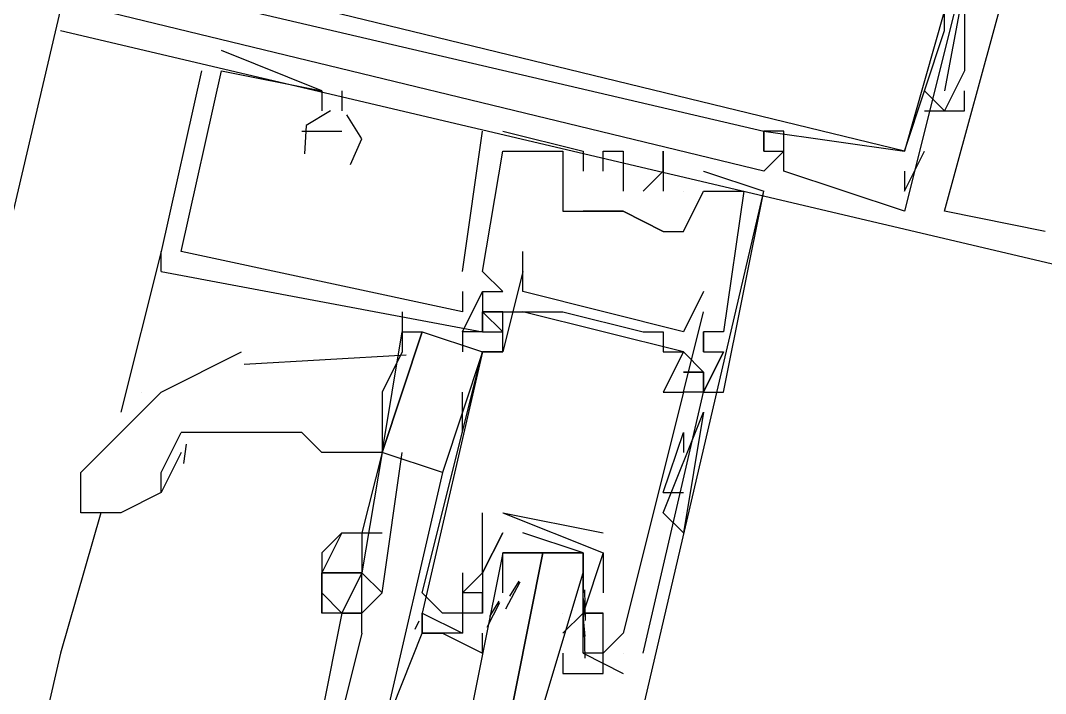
# Model space of a CAD drawing. Header units: feet. Extents: x -84 to 198, y -22 to 181.
# Drawn here: x 121.787 to 122.467, y 82.591 to 83.038 of the extents above; entities that cross this region are included whole.
import ezdxf

# ---------------------------------------------------------------- set-up
doc = ezdxf.new("R2010")
doc.units = ezdxf.units.FT
doc.layers.add('A-LINEA', color=7, linetype='CONTINUOUS')

msp = doc.modelspace()

# ---------------------------------------------------------------- linework, layer by layer
at = {"layer": 'A-LINEA'}
for p, q in [((120.16, 76.0178), (121.8133, 83.0444)), ((121.8133, 83.0311), (121.8133, 83.0311)), ((121.8133, 83.0311), (121.8133, 83.0311)), ((121.8133, 83.0311), (121.8133, 83.0311)), ((122.4, 83.0311), (122.4, 83.0311)), ((122.4, 83.0311), (122.4, 83.0311)), ((122.4, 83.0311), (122.4, 83.0311)), ((121.9867, 82.9911), (121.92, 83.0178)), ((121.92, 83.0178), (121.92, 83.0178)), ((121.9867, 82.9911), (121.92, 83.0178)), ((121.92, 83.0178), (121.92, 83.0178)), ((121.9867, 82.9911), (121.92, 83.0178)), ((121.92, 83.0178), (121.92, 83.0178)), ((122.4133, 83.0178), (122.4133, 83.0178)), ((122.4133, 83.0178), (122.4133, 83.0178)), ((122.4133, 83.0178), (122.4133, 83.0178)), ((121.9067, 83.0044), (121.88, 82.8844)), ((121.9067, 83.0044), (121.88, 82.8844)), ((121.9067, 83.0044), (121.88, 82.8844)), ((121.9067, 83.0044), (121.9067, 83.0044)), ((121.9067, 83.0044), (121.9067, 83.0044)), ((121.9067, 83.0044), (121.9067, 83.0044)), ((121.92, 83.0044), (121.92, 83.0044)), ((121.92, 83.0044), (121.92, 83.0044)), ((121.92, 83.0044), (121.92, 83.0044)), ((121.92, 83.0044), (121.92, 83.0044)), ((121.92, 83.0044), (121.92, 83.0044)), ((121.92, 83.0044), (121.92, 83.0044)), ((122.4133, 83.0044), (122.4133, 83.0044)), ((122.4133, 83.0044), (122.4133, 83.0044)), ((122.4133, 83.0044), (122.4133, 83.0044)), ((121.9867, 82.9911), (121.9867, 82.9911)), ((121.9867, 82.9911), (121.9867, 82.9911)), ((121.9867, 82.9911), (121.9867, 82.9911)), ((121.9867, 82.9911), (121.9867, 82.9911)), ((121.9867, 82.9911), (121.9867, 82.9911)), ((121.9867, 82.9911), (121.9867, 82.9911)), ((122, 82.9911), (122, 82.9778)), ((122, 82.9911), (122, 82.9911)), ((122, 82.9911), (122, 82.9778)), ((122, 82.9911), (122, 82.9911)), ((122, 82.9911), (122, 82.9778)), ((122, 82.9911), (122, 82.9911)), ((122.3867, 82.9911), (122.3867, 82.9911)), ((122.3867, 82.9911), (122.3867, 82.9911)), ((122.3867, 82.9911), (122.3867, 82.9911)), ((122.4, 82.9911), (122.4, 82.9911)), ((122.4, 82.9911), (122.4, 82.9911)), ((122.4, 82.9911), (122.4, 82.9911)), ((122.4133, 82.9911), (122.4133, 82.9911)), ((122.4133, 82.9911), (122.4133, 82.9911)), ((122.4133, 82.9911), (122.4133, 82.9911)), ((121.9867, 82.9778), (121.9867, 82.9778)), ((121.9867, 82.9778), (121.9867, 82.9778)), ((121.9867, 82.9778), (121.9867, 82.9778)), ((122, 82.9778), (122, 82.9778)), ((122, 82.9778), (122, 82.9778)), ((122, 82.9778), (122, 82.9778)), ((122.3867, 82.9778), (122.3867, 82.9778)), ((122.3867, 82.9778), (122.3867, 82.9778)), ((122.3867, 82.9778), (122.3867, 82.9778)), ((122.4, 82.9778), (122.4, 82.9778)), ((122.4, 82.9778), (122.4, 82.9778)), ((122.4, 82.9778), (122.4, 82.9778)), ((122.4, 82.9778), (122.4, 82.9778)), ((122.4, 82.9778), (122.4, 82.9778)), ((122.4, 82.9778), (122.4, 82.9778)), ((122.4, 82.9778), (122.4, 82.9778)), ((122.4, 82.9778), (122.4, 82.9778)), ((122.4, 82.9778), (122.4, 82.9778)), ((122.4133, 82.9778), (122.4133, 82.9778)), ((122.4133, 82.9778), (122.4133, 82.9778)), ((122.4133, 82.9778), (122.4133, 82.9778)), ((122.4133, 82.9778), (122.4133, 82.9778)), ((122.4133, 82.9778), (122.4133, 82.9778)), ((122.4133, 82.9778), (122.4133, 82.9778)), ((121.9733, 82.9644), (121.9733, 82.9644)), ((121.9733, 82.9644), (121.9733, 82.9644)), ((121.9733, 82.9644), (121.9733, 82.9644)), ((121.9867, 82.9644), (121.9867, 82.9644)), ((121.9867, 82.9644), (121.9867, 82.9644)), ((121.9867, 82.9644), (121.9867, 82.9644)), ((122, 82.9644), (122, 82.9644)), ((122, 82.9644), (122, 82.9644)), ((122, 82.9644), (122, 82.9644)), ((122.08, 82.8711), (122.0933, 82.9644)), ((122.08, 82.8711), (122.0933, 82.9644)), ((122.08, 82.8711), (122.0933, 82.9644)), ((122.0933, 82.9644), (122.0933, 82.9644)), ((122.0933, 82.9644), (122.0933, 82.9644)), ((122.0933, 82.9644), (122.0933, 82.9644)), ((122.1067, 82.9644), (122.16, 82.9511)), ((122.1067, 82.9644), (122.1067, 82.9644)), ((122.1067, 82.9644), (122.16, 82.9511)), ((122.1067, 82.9644), (122.1067, 82.9644)), ((122.1067, 82.9644), (122.16, 82.9511)), ((122.1067, 82.9644), (122.1067, 82.9644)), ((122.28, 82.9644), (122.28, 82.9644)), ((122.28, 82.9644), (122.28, 82.9644)), ((122.28, 82.9644), (122.28, 82.9644)), ((122.28, 82.9644), (122.28, 82.9644)), ((122.28, 82.9644), (122.28, 82.9644)), ((122.28, 82.9644), (122.28, 82.9644)), ((122.28, 82.9644), (122.28, 82.9644)), ((122.28, 82.9644), (122.28, 82.9644)), ((122.28, 82.9644), (122.28, 82.9644)), ((122.2933, 82.9644), (122.2933, 82.9644)), ((122.2933, 82.9644), (122.2933, 82.9644)), ((122.2933, 82.9644), (122.2933, 82.9644)), ((122.1067, 82.9511), (122.1067, 82.9511)), ((122.1067, 82.9511), (122.1067, 82.9511)), ((122.1067, 82.9511), (122.1067, 82.9511)), ((122.1067, 82.9511), (122.1067, 82.9511)), ((122.1067, 82.9511), (122.1067, 82.9511)), ((122.1067, 82.9511), (122.1067, 82.9511)), ((122.1467, 82.9511), (122.1467, 82.9511)), ((122.1467, 82.9511), (122.1467, 82.9511)), ((122.1467, 82.9511), (122.1467, 82.9511)), ((122.1467, 82.9511), (122.1467, 82.9511)), ((122.1467, 82.9511), (122.1467, 82.9511)), ((122.1467, 82.9511), (122.1467, 82.9511)), ((122.16, 82.9511), (122.16, 82.9511)), ((122.16, 82.9511), (122.16, 82.9511)), ((122.16, 82.9511), (122.16, 82.9511)), ((122.1733, 82.9511), (122.1733, 82.9511)), ((122.1733, 82.9511), (122.1733, 82.9511)), ((122.1733, 82.9511), (122.1733, 82.9511)), ((122.1867, 82.9511), (122.1867, 82.9511)), ((122.1867, 82.9511), (122.1867, 82.9511)), ((122.1867, 82.9511), (122.1867, 82.9511)), ((122.2133, 82.9511), (122.2133, 82.9511)), ((122.2133, 82.9511), (122.2133, 82.9511)), ((122.2133, 82.9511), (122.2133, 82.9511)), ((122.28, 82.9511), (122.28, 82.9511)), ((122.28, 82.9511), (122.28, 82.9511)), ((122.28, 82.9511), (122.28, 82.9511)), ((122.28, 82.9511), (122.28, 82.9511)), ((122.28, 82.9511), (122.28, 82.9511)), ((122.28, 82.9511), (122.28, 82.9511)), ((122.28, 82.9511), (122.28, 82.9511)), ((122.28, 82.9511), (122.28, 82.9511)), ((122.28, 82.9511), (122.28, 82.9511)), ((122.2933, 82.9511), (122.2933, 82.9511)), ((122.2933, 82.9511), (122.2933, 82.9511)), ((122.2933, 82.9511), (122.2933, 82.9511)), ((122.2933, 82.9511), (122.2933, 82.9511)), ((122.2933, 82.9511), (122.2933, 82.9511)), ((122.2933, 82.9511), (122.2933, 82.9511)), ((122.2933, 82.9511), (122.2933, 82.9511)), ((122.2933, 82.9511), (122.2933, 82.9511)), ((122.2933, 82.9511), (122.2933, 82.9511)), ((122.3733, 82.9511), (122.3733, 82.9511)), ((122.3733, 82.9511), (122.3733, 82.9511)), ((122.3733, 82.9511), (122.3733, 82.9511)), ((122.3733, 82.9511), (122.3733, 82.9511)), ((122.3733, 82.9511), (122.3733, 82.9511)), ((122.3733, 82.9511), (122.3733, 82.9511)), ((122.3733, 82.9511), (122.3733, 82.9511)), ((122.3733, 82.9511), (122.3733, 82.9511)), ((122.3733, 82.9511), (122.3733, 82.9511)), ((122.3867, 82.9511), (122.3867, 82.9511)), ((122.3867, 82.9511), (122.3867, 82.9511)), ((122.3867, 82.9511), (122.3867, 82.9511)), ((122.16, 82.9378), (122.16, 82.9378)), ((122.16, 82.9378), (122.16, 82.9378)), ((122.16, 82.9378), (122.16, 82.9378)), ((122.1733, 82.9378), (122.1733, 82.9378)), ((122.1733, 82.9378), (122.1733, 82.9378)), ((122.1733, 82.9378), (122.1733, 82.9378)), ((122.2133, 82.9378), (122.2133, 82.9378)), ((122.2133, 82.9378), (122.2133, 82.9378)), ((122.2133, 82.9378), (122.2133, 82.9378)), ((122.2133, 82.9378), (122.2133, 82.9378)), ((122.2133, 82.9378), (122.2133, 82.9378)), ((122.2133, 82.9378), (122.2133, 82.9378)), ((122.24, 82.9378), (122.28, 82.9244)), ((122.24, 82.9378), (122.24, 82.9378)), ((122.24, 82.9378), (122.28, 82.9244)), ((122.24, 82.9378), (122.24, 82.9378)), ((122.24, 82.9378), (122.28, 82.9244)), ((122.24, 82.9378), (122.24, 82.9378)), ((122.28, 82.9378), (122.28, 82.9378)), ((122.28, 82.9378), (122.28, 82.9378)), ((122.28, 82.9378), (122.28, 82.9378)), ((122.2933, 82.9378), (122.2933, 82.9378)), ((122.2933, 82.9378), (122.2933, 82.9378)), ((122.2933, 82.9378), (122.2933, 82.9378)), ((122.3733, 82.9378), (122.3733, 82.9378)), ((122.3733, 82.9378), (122.3733, 82.9378)), ((122.3733, 82.9378), (122.3733, 82.9378)), ((122.1867, 82.9244), (122.1867, 82.9244)), ((122.1867, 82.9244), (122.1867, 82.9244)), ((122.1867, 82.9244), (122.1867, 82.9244)), ((122.1867, 82.5244), (122.28, 82.9244)), ((122.2, 82.9244), (122.2, 82.9244)), ((122.2, 82.9244), (122.2, 82.9244)), ((122.2, 82.9244), (122.2, 82.9244)), ((122.2133, 82.9244), (122.2133, 82.9244)), ((122.2133, 82.9244), (122.2133, 82.9244)), ((122.2133, 82.9244), (122.2133, 82.9244)), ((122.2267, 82.9244), (122.2267, 82.9244)), ((122.2267, 82.9244), (122.2267, 82.9244)), ((122.2267, 82.9244), (122.2267, 82.9244)), ((122.2267, 82.9244), (122.2267, 82.9244)), ((122.2267, 82.9244), (122.2267, 82.9244)), ((122.2267, 82.9244), (122.2267, 82.9244)), ((122.24, 82.9244), (122.24, 82.9244)), ((122.24, 82.9244), (122.24, 82.9244)), ((122.24, 82.9244), (122.24, 82.9244)), ((122.24, 82.9244), (122.24, 82.9244)), ((122.24, 82.9244), (122.24, 82.9244)), ((122.24, 82.9244), (122.24, 82.9244)), ((122.2667, 82.9244), (122.2667, 82.9244)), ((122.2667, 82.9244), (122.2667, 82.9244)), ((122.2667, 82.9244), (122.2667, 82.9244)), ((122.2667, 82.9244), (122.2667, 82.9244)), ((122.2667, 82.9244), (122.2667, 82.9244)), ((122.2667, 82.9244), (122.2667, 82.9244)), ((122.28, 82.9244), (122.28, 82.9244)), ((122.28, 82.9244), (122.28, 82.9244)), ((122.28, 82.9244), (122.28, 82.9244)), ((122.3733, 82.9244), (122.3733, 82.9244)), ((122.3733, 82.9244), (122.3733, 82.9244)), ((122.3733, 82.9244), (122.3733, 82.9244)), ((122.1467, 82.9111), (122.1467, 82.9111)), ((122.1467, 82.9111), (122.1467, 82.9111)), ((122.1467, 82.9111), (122.1467, 82.9111)), ((122.16, 82.9111), (122.16, 82.9111)), ((122.16, 82.9111), (122.16, 82.9111)), ((122.16, 82.9111), (122.16, 82.9111)), ((122.16, 82.9111), (122.16, 82.9111)), ((122.1867, 82.9111), (122.1867, 82.9111)), ((122.1867, 82.9111), (122.1867, 82.9111)), ((122.1867, 82.9111), (122.1867, 82.9111)), ((122.1867, 82.9111), (122.1867, 82.9111)), ((122.1867, 82.9111), (122.1867, 82.9111)), ((122.3733, 82.9111), (122.3733, 82.9111)), ((122.3733, 82.9111), (122.3733, 82.9111)), ((122.3733, 82.9111), (122.3733, 82.9111)), ((122.4, 82.9111), (122.4, 82.9111)), ((122.4, 82.9111), (122.4, 82.9111)), ((122.4, 82.9111), (122.4, 82.9111)), ((122.2133, 82.8978), (122.2133, 82.8978)), ((122.2133, 82.8978), (122.2133, 82.8978)), ((122.2133, 82.8978), (122.2133, 82.8978)), ((122.2267, 82.8978), (122.2267, 82.8978)), ((122.2267, 82.8978), (122.2267, 82.8978)), ((122.2267, 82.8978), (122.2267, 82.8978)), ((122.4667, 82.8978), (122.4667, 82.8978)), ((122.4667, 82.8978), (122.4667, 82.8978)), ((122.4667, 82.8978), (122.4667, 82.8978)), ((121.88, 82.8844), (121.8533, 82.7778)), ((121.88, 82.8711), (121.88, 82.8844)), ((121.88, 82.8844), (121.88, 82.8844)), ((121.88, 82.8711), (121.88, 82.8844)), ((121.88, 82.8844), (121.88, 82.8844)), ((121.88, 82.8711), (121.88, 82.8844)), ((121.88, 82.8844), (121.88, 82.8844)), ((121.8933, 82.8844), (121.8933, 82.8844)), ((121.8933, 82.8844), (121.8933, 82.8844)), ((121.8933, 82.8844), (121.8933, 82.8844)), ((122.12, 82.8844), (122.12, 82.8844)), ((121.88, 82.8711), (121.88, 82.8711)), ((121.88, 82.8711), (121.88, 82.8711)), ((121.88, 82.8711), (121.88, 82.8711)), ((122.08, 82.8711), (122.08, 82.8711)), ((122.08, 82.8711), (122.08, 82.8711)), ((122.08, 82.8711), (122.08, 82.8711)), ((122.0933, 82.8711), (122.0933, 82.8711)), ((122.0933, 82.8711), (122.0933, 82.8711)), ((122.0933, 82.8711), (122.0933, 82.8711)), ((122.0933, 82.8711), (122.0933, 82.8711)), ((122.0933, 82.8711), (122.0933, 82.8711)), ((122.0933, 82.8711), (122.0933, 82.8711)), ((122.12, 82.8711), (122.12, 82.8711)), ((122.08, 82.8578), (122.08, 82.8578)), ((122.08, 82.8578), (122.08, 82.8578)), ((122.08, 82.8578), (122.08, 82.8578)), ((122.0933, 82.8578), (122.1067, 82.8578)), ((122.0933, 82.8578), (122.1067, 82.8578)), ((122.0933, 82.8578), (122.0933, 82.8578)), ((122.0933, 82.8578), (122.0933, 82.8578)), ((122.0933, 82.8578), (122.1067, 82.8578)), ((122.0933, 82.8578), (122.1067, 82.8578)), ((122.0933, 82.8578), (122.0933, 82.8578)), ((122.0933, 82.8578), (122.0933, 82.8578)), ((122.0933, 82.8578), (122.1067, 82.8578)), ((122.0933, 82.8578), (122.1067, 82.8578)), ((122.0933, 82.8578), (122.0933, 82.8578)), ((122.0933, 82.8578), (122.0933, 82.8578)), ((122.1067, 82.8578), (122.1067, 82.8578)), ((122.1067, 82.8578), (122.1067, 82.8578)), ((122.1067, 82.8578), (122.1067, 82.8578)), ((122.12, 82.8578), (122.12, 82.8578)), ((122.24, 82.8578), (122.24, 82.8578)), ((122.04, 82.8444), (122.04, 82.8311)), ((122.08, 82.8444), (122.08, 82.8444)), ((122.08, 82.8444), (122.08, 82.8444)), ((122.08, 82.8444), (122.08, 82.8444)), ((122.0933, 82.8444), (122.0933, 82.8444)), ((122.0933, 82.8444), (122.0933, 82.8444)), ((122.0933, 82.8444), (122.0933, 82.8444)), ((122.1067, 82.8444), (122.1067, 82.8444)), ((122.12, 82.8444), (122.12, 82.8444)), ((122.2267, 82.8178), (122.12, 82.8444)), ((122.2267, 82.8178), (122.12, 82.8444)), ((122.2267, 82.8178), (122.12, 82.8444)), ((122.1467, 82.8444), (122.1467, 82.8444)), ((122.24, 82.8444), (122.24, 82.8444)), ((122.08, 82.8311), (122.08, 82.8178)), ((122.08, 82.8311), (122.08, 82.8311)), ((122.08, 82.8311), (122.08, 82.8311)), ((122.08, 82.8311), (122.08, 82.8311)), ((122.0933, 82.8311), (122.1067, 82.8311)), ((122.0933, 82.8311), (122.0933, 82.8311)), ((122.0933, 82.8311), (122.0933, 82.8311)), ((122.0933, 82.8311), (122.1067, 82.8311)), ((122.0933, 82.8311), (122.0933, 82.8311)), ((122.0933, 82.8311), (122.0933, 82.8311)), ((122.0933, 82.8311), (122.1067, 82.8311)), ((122.0933, 82.8311), (122.0933, 82.8311)), ((122.0933, 82.8311), (122.0933, 82.8311)), ((122.2, 82.8311), (122.2, 82.8311)), ((122.2133, 82.8311), (122.2133, 82.8311)), ((122.2267, 82.8311), (122.2267, 82.8311)), ((122.24, 82.8311), (122.24, 82.8311)), ((122.24, 82.8311), (122.24, 82.8311)), ((122.24, 82.8311), (122.24, 82.8311)), ((122.24, 82.8178), (122.24, 82.8311)), ((122.2533, 82.8311), (122.2533, 82.8311)), ((122.2533, 82.8311), (122.2533, 82.8311)), ((122.2533, 82.8311), (122.2533, 82.8311)), ((122.0427, 82.8157), (121.935, 82.8095)), ((122.0933, 82.8178), (122.0667, 82.7378)), ((122.0933, 82.8178), (122.0933, 82.8178)), ((122.0933, 82.8178), (122.0933, 82.8178)), ((122.1067, 82.8178), (122.1067, 82.8178)), ((122.1067, 82.8178), (122.1067, 82.8178)), ((122.2133, 82.8178), (122.2133, 82.8178)), ((122.2267, 82.8178), (122.2267, 82.8178)), ((122.24, 82.8178), (122.24, 82.8178)), ((122.24, 82.8178), (122.24, 82.8178)), ((122.24, 82.8178), (122.24, 82.8178)), ((122.24, 82.8178), (122.24, 82.8178)), ((122.24, 82.8178), (122.24, 82.8178)), ((122.2533, 82.8178), (122.2533, 82.8178)), ((122.2533, 82.8178), (122.2533, 82.8178)), ((122.2533, 82.8178), (122.2533, 82.8178)), ((122.24, 82.8044), (122.2267, 82.8044)), ((122.24, 82.8044), (122.24, 82.8044)), ((122.24, 82.8044), (122.24, 82.8044)), ((122.24, 82.8044), (122.24, 82.8044)), ((122.24, 82.8044), (122.24, 82.8044)), ((121.8667, 82.7911), (121.8667, 82.7911)), ((122.08, 82.7644), (122.08, 82.7911)), ((122.2133, 82.7911), (122.2133, 82.7911)), ((122.2267, 82.7911), (122.2267, 82.7911)), ((122.2267, 82.7911), (122.2267, 82.7911)), ((122.24, 82.7911), (122.24, 82.7911)), ((122.24, 82.7911), (122.24, 82.7911)), ((122.24, 82.7911), (122.24, 82.7911)), ((122.24, 82.7911), (122.24, 82.7911)), ((122.24, 82.7911), (122.24, 82.7911)), ((122.24, 82.7911), (122.24, 82.7911)), ((122.24, 82.7911), (122.24, 82.7911)), ((122.2533, 82.7911), (122.2533, 82.7911)), ((122.2533, 82.7911), (122.2533, 82.7911)), ((122.2533, 82.7911), (122.2533, 82.7911)), ((122.2133, 82.7111), (122.24, 82.7778)), ((122.2133, 82.7111), (122.24, 82.7778)), ((122.24, 82.7778), (122.24, 82.7778)), ((122.2133, 82.7244), (122.2267, 82.7644)), ((122.2267, 82.7644), (122.2267, 82.7511)), ((121.8966, 82.7566), (121.8948, 82.7437)), ((121.8933, 82.7511), (121.88, 82.7244)), ((122.0267, 82.7511), (122.0133, 82.6978)), ((122.0267, 82.7511), (122.0267, 82.7511)), ((122.0267, 82.7511), (122.0267, 82.7511)), ((122.0267, 82.7511), (122.0267, 82.7511)), ((122.2133, 82.7244), (122.2267, 82.7244)), ((121.84, 82.7111), (121.8133, 82.6178)), ((122.0933, 82.7111), (122.0933, 82.7111)), ((122.1067, 82.7111), (122.1733, 82.6978)), ((122.1067, 82.7111), (122.1067, 82.7111)), ((122.1067, 82.7111), (122.1067, 82.7111)), ((122.2267, 82.7111), (122.2267, 82.7111)), ((122.1067, 82.6978), (122.1067, 82.6978)), ((122.1067, 82.6978), (122.1067, 82.6978)), ((122.1733, 82.6978), (122.1733, 82.6978)), ((122.1067, 82.6844), (122.1067, 82.6844)), ((122.1333, 82.6844), (122.1467, 82.6844)), ((122.1733, 82.6844), (122.1733, 82.6844)), ((122.1733, 82.6844), (122.1733, 82.6844)), ((122.08, 82.6711), (122.08, 82.6711)), ((122.0933, 82.6711), (122.0933, 82.6711)), ((122.0933, 82.6711), (122.0933, 82.6711)), ((122.1067, 82.6711), (122.1067, 82.6711)), ((122.1087, 82.6473), (122.1183, 82.6652)), ((122.1115, 82.6556), (122.1177, 82.6657)), ((122.0533, 82.6578), (122.0533, 82.6578)), ((122.08, 82.6578), (122.08, 82.6578)), ((122.0933, 82.6578), (122.0933, 82.6578)), ((122.0933, 82.6444), (122.0933, 82.6578)), ((122.1067, 82.6578), (122.1067, 82.6578)), ((122.16, 82.6578), (122.16, 82.6578)), ((122.1609, 82.66), (122.1614, 82.6396)), ((122.1733, 82.6578), (122.1733, 82.6578)), ((122.0964, 82.6352), (122.1048, 82.6515)), ((122.0982, 82.6422), (122.1044, 82.6524)), ((122.1601, 82.6542), (122.1612, 82.6423)), ((122, 82.6444), (121.9867, 82.5778)), ((122, 82.6444), (122, 82.6444)), ((122.0533, 82.6444), (122.0533, 82.6444)), ((122.0667, 82.6444), (122.0667, 82.6444)), ((122.08, 82.6444), (122.08, 82.6444)), ((122.0933, 82.6444), (122.0933, 82.6444)), ((122.16, 82.6444), (122.1467, 82.6311)), ((122.1467, 82.6444), (122.1467, 82.6444)), ((122.16, 82.6444), (122.16, 82.6444)), ((122.16, 82.6444), (122.16, 82.6444)), ((122.1733, 82.6444), (122.1733, 82.6444)), ((122.1733, 82.6444), (122.1733, 82.6444)), ((122.0485, 82.6338), (122.0512, 82.6394)), ((122.0485, 82.6338), (122.0512, 82.6394)), ((122.0485, 82.6338), (122.0512, 82.6394)), ((122.1601, 82.6409), (122.1612, 82.629)), ((122.0133, 82.6311), (122, 82.5778)), ((122.08, 82.6311), (122.08, 82.6311)), ((122.1467, 82.6311), (122.1467, 82.6311)), ((122.16, 82.6311), (122.16, 82.6311)), ((122.1608, 82.6329), (122.1611, 82.6146)), ((122.1867, 82.6311), (122.1867, 82.6311)), ((121.8133, 82.6178), (121.1067, 79.6178)), ((122.16, 82.6178), (122.1867, 82.6044)), ((122.16, 82.6178), (122.16, 82.6178)), ((122.1733, 82.6178), (122.1733, 82.6178)), ((122.1867, 82.6178), (122.1867, 82.6178)), ((122.2, 82.6178), (122.2, 82.6178)), ((122.1867, 82.6044), (122.1867, 82.6044))]:
    msp.add_line(p, q, dxfattribs=at)
for points in [[(122.3467, 83.2044), (122.36, 83.1911), (122.36, 83.2178), (122.44, 83.2044), (122.4, 82.9911)], [(122.3467, 83.2044), (122.36, 83.1911), (122.36, 83.2178), (122.44, 83.2044), (122.4, 82.9911)], [(122.3467, 83.2044), (122.36, 83.1911), (122.36, 83.2178), (122.44, 83.2044), (122.4, 82.9911)], [(122.5333, 83.1778), (122.4667, 83.1911), (122.44, 83.0578), (122.4267, 83.0578), (122.4133, 83.0578), (122.4133, 83.0178), (122.4133, 83.0044), (122.4, 82.9778), (122.4133, 82.9778), (122.4133, 82.9911)], [(122.5333, 83.1778), (122.4667, 83.1911), (122.44, 83.0578), (122.4267, 83.0578), (122.4133, 83.0578), (122.4133, 83.0178), (122.4133, 83.0044), (122.4, 82.9778), (122.4133, 82.9778), (122.4133, 82.9911)], [(122.5333, 83.1778), (122.4667, 83.1911), (122.44, 83.0578), (122.4267, 83.0578), (122.4133, 83.0578), (122.4133, 83.0178), (122.4133, 83.0044), (122.4, 82.9778), (122.4133, 82.9778), (122.4133, 82.9911)], [(122.28, 82.9511), (122.2933, 82.9511), (122.28, 82.9378), (121.84, 83.0444), (121.84, 83.0578), (121.8533, 83.0578), (121.8533, 83.0711), (121.84, 83.0711), (121.8667, 83.1778), (121.88, 83.1644)], [(122.28, 82.9511), (122.2933, 82.9511), (122.28, 82.9378), (121.84, 83.0444), (121.84, 83.0578), (121.8533, 83.0578), (121.8533, 83.0711), (121.84, 83.0711), (121.8667, 83.1778), (121.88, 83.1644)], [(122.28, 82.9511), (122.2933, 82.9511), (122.28, 82.9378), (121.84, 83.0444), (121.84, 83.0578), (121.8533, 83.0578), (121.8533, 83.0711), (121.84, 83.0711), (121.8667, 83.1778), (121.88, 83.1644)], [(122.3733, 82.9511), (122.4, 83.0311), (122.4, 83.0444), (122.4, 83.0444), (122.3733, 82.9511), (121.88, 83.0711), (121.8933, 83.1644), (121.88, 83.1511), (121.8933, 83.1511), (121.8667, 83.0578), (121.84, 83.0578), (121.84, 83.0444), (121.84, 83.0578), (121.8667, 83.0444), (121.88, 83.0578), (122.28, 82.9644), (122.28, 82.9511)], [(122.3733, 82.9511), (122.4, 83.0311), (122.4, 83.0444), (122.4, 83.0444), (122.3733, 82.9511), (121.88, 83.0711), (121.8933, 83.1644), (121.88, 83.1511), (121.8933, 83.1511), (121.8667, 83.0578), (121.84, 83.0578), (121.84, 83.0444), (121.84, 83.0578), (121.8667, 83.0444), (121.88, 83.0578), (122.28, 82.9644), (122.28, 82.9511)], [(122.3733, 82.9511), (122.4, 83.0311), (122.4, 83.0444), (122.4, 83.0444), (122.3733, 82.9511), (121.88, 83.0711), (121.8933, 83.1644), (121.88, 83.1511), (121.8933, 83.1511), (121.8667, 83.0578), (121.84, 83.0578), (121.84, 83.0444), (121.84, 83.0578), (121.8667, 83.0444), (121.88, 83.0578), (122.28, 82.9644), (122.28, 82.9511)], [(122.4267, 83.1244), (122.3733, 82.9111), (122.2933, 82.9378), (122.2933, 82.9644), (122.28, 82.9644)], [(122.4267, 83.1244), (122.3733, 82.9111), (122.2933, 82.9378), (122.2933, 82.9644), (122.28, 82.9644)], [(122.4267, 83.1244), (122.3733, 82.9111), (122.2933, 82.9378), (122.2933, 82.9644), (122.28, 82.9644)], [(122.4667, 82.8978), (122.4, 82.9111), (122.44, 83.0578), (122.4267, 83.0578)], [(122.4667, 82.8978), (122.4, 82.9111), (122.44, 83.0578), (122.4267, 83.0578)], [(122.4667, 82.8978), (122.4, 82.9111), (122.44, 83.0578), (122.4267, 83.0578)], [(121.8133, 83.0311), (122.4933, 82.8711), (122.4933, 82.8844), (122.48, 82.8844)], [(121.8133, 83.0311), (122.4933, 82.8711), (122.4933, 82.8844), (122.48, 82.8844)], [(121.8133, 83.0311), (122.4933, 82.8711), (122.4933, 82.8844), (122.48, 82.8844)], [(122.08, 82.8578), (122.08, 82.8444), (121.8933, 82.8844), (121.92, 83.0044), (121.9867, 82.9911), (121.9867, 82.9778)], [(122.08, 82.8578), (122.08, 82.8444), (121.8933, 82.8844), (121.92, 83.0044), (121.9867, 82.9911), (121.9867, 82.9778)], [(122.08, 82.8578), (122.08, 82.8444), (121.8933, 82.8844), (121.92, 83.0044), (121.9867, 82.9911), (121.9867, 82.9778)], [(122.3867, 82.9778), (122.4, 82.9778), (122.3867, 82.9911)], [(122.3867, 82.9778), (122.4, 82.9778), (122.3867, 82.9911)], [(122.3867, 82.9778), (122.4, 82.9778), (122.3867, 82.9911)], [(121.9923, 82.9778), (121.9762, 82.9681), (121.9752, 82.9493)], [(121.9923, 82.9778), (121.9762, 82.9681), (121.9752, 82.9493)], [(121.9923, 82.9778), (121.9762, 82.9681), (121.9752, 82.9493)], [(122.0057, 82.9421), (122.0133, 82.9593), (122.0032, 82.9752)], [(122.0057, 82.9421), (122.0133, 82.9593), (122.0032, 82.9752)], [(122.0057, 82.9421), (122.0133, 82.9593), (122.0032, 82.9752)], [(121.9733, 82.9644), (121.9867, 82.9644), (121.9867, 82.9644), (122, 82.9644)], [(121.9733, 82.9644), (121.9867, 82.9644), (121.9867, 82.9644), (122, 82.9644)], [(121.9733, 82.9644), (121.9867, 82.9644), (121.9867, 82.9644), (122, 82.9644)], [(122.28, 82.9511), (122.28, 82.9644), (122.3733, 82.9511)], [(122.28, 82.9644), (122.28, 82.9511), (122.28, 82.9511), (122.28, 82.9511)], [(122.28, 82.9511), (122.28, 82.9644), (122.3733, 82.9511)], [(122.28, 82.9644), (122.28, 82.9511), (122.28, 82.9511), (122.28, 82.9511)], [(122.28, 82.9511), (122.28, 82.9644), (122.3733, 82.9511)], [(122.28, 82.9644), (122.28, 82.9511), (122.28, 82.9511), (122.28, 82.9511)], [(121.88, 82.8711), (122.0933, 82.8311), (122.0933, 82.8444), (122.0933, 82.8311), (122.08, 82.8311), (122.0933, 82.8578), (122.1067, 82.8578), (122.0933, 82.8711), (122.1067, 82.9511), (122.1467, 82.9511), (122.1467, 82.9111), (122.16, 82.9111), (122.1867, 82.9111), (122.2133, 82.8978), (122.2267, 82.8978), (122.24, 82.9244), (122.2667, 82.9244), (122.2533, 82.8311), (122.24, 82.8311), (122.24, 82.8178), (122.2533, 82.8178), (122.24, 82.7911), (122.24, 82.8044), (122.24, 82.7911), (122.2533, 82.7911), (122.28, 82.9244)], [(121.88, 82.8711), (122.0933, 82.8311), (122.0933, 82.8444), (122.0933, 82.8311), (122.08, 82.8311), (122.0933, 82.8578), (122.1067, 82.8578), (122.0933, 82.8711), (122.1067, 82.9511), (122.1467, 82.9511), (122.1467, 82.9111), (122.16, 82.9111), (122.1867, 82.9111), (122.2133, 82.8978), (122.2267, 82.8978), (122.24, 82.9244), (122.2667, 82.9244), (122.2533, 82.8311), (122.24, 82.8311), (122.24, 82.8178), (122.2533, 82.8178), (122.24, 82.7911), (122.24, 82.8044), (122.24, 82.7911), (122.2533, 82.7911), (122.28, 82.9244)], [(121.88, 82.8711), (122.0933, 82.8311), (122.0933, 82.8444), (122.0933, 82.8311), (122.08, 82.8311), (122.0933, 82.8578), (122.1067, 82.8578), (122.0933, 82.8711), (122.1067, 82.9511), (122.1467, 82.9511), (122.1467, 82.9111), (122.16, 82.9111), (122.1867, 82.9111), (122.2133, 82.8978), (122.2267, 82.8978), (122.24, 82.9244), (122.2667, 82.9244), (122.2533, 82.8311), (122.24, 82.8311), (122.24, 82.8178), (122.2533, 82.8178), (122.24, 82.7911), (122.24, 82.8044), (122.24, 82.7911), (122.2533, 82.7911), (122.28, 82.9244)], [(122.16, 82.9511), (122.16, 82.9378), (122.16, 82.9378)], [(122.16, 82.9511), (122.16, 82.9378), (122.16, 82.9378)], [(122.16, 82.9511), (122.16, 82.9378), (122.16, 82.9378)], [(122.1733, 82.9378), (122.1733, 82.9511), (122.1867, 82.9511), (122.1867, 82.9244), (122.1867, 82.9244)], [(122.1733, 82.9378), (122.1733, 82.9511), (122.1867, 82.9511), (122.1867, 82.9244), (122.1867, 82.9244)], [(122.1733, 82.9378), (122.1733, 82.9511), (122.1867, 82.9511), (122.1867, 82.9244), (122.1867, 82.9244)], [(122.2, 82.9244), (122.2133, 82.9378), (122.2133, 82.9511), (122.2133, 82.9378), (122.2133, 82.9244), (122.2133, 82.9244)], [(122.2, 82.9244), (122.2133, 82.9378), (122.2133, 82.9511), (122.2133, 82.9378), (122.2133, 82.9244), (122.2133, 82.9244)], [(122.2, 82.9244), (122.2133, 82.9378), (122.2133, 82.9511), (122.2133, 82.9378), (122.2133, 82.9244), (122.2133, 82.9244)], [(122.3733, 82.9378), (122.3733, 82.9244), (122.3867, 82.9511)], [(122.3733, 82.9378), (122.3733, 82.9244), (122.3867, 82.9511)], [(122.3733, 82.9378), (122.3733, 82.9244), (122.3867, 82.9511)], [(122.2133, 82.8978), (122.1867, 82.9111), (122.1867, 82.9111), (122.16, 82.9111)], [(122.24, 82.8578), (122.2267, 82.8311), (122.12, 82.8578), (122.12, 82.8844)], [(122.12, 82.8711), (122.1067, 82.8178), (122.0933, 82.8178)], [(122.0933, 82.8311), (122.08, 82.8311), (122.0933, 82.8578), (122.0933, 82.8578), (122.0933, 82.8311), (122.0933, 82.8444)], [(122.0933, 82.8311), (122.08, 82.8311), (122.0933, 82.8578), (122.0933, 82.8578), (122.0933, 82.8311), (122.0933, 82.8444)], [(122.0933, 82.8311), (122.08, 82.8311), (122.0933, 82.8578), (122.0933, 82.8578), (122.0933, 82.8311), (122.0933, 82.8444)], [(122.0533, 82.6578), (122.0933, 82.8178), (122.1067, 82.8178), (122.1067, 82.8444), (122.12, 82.8444), (122.1467, 82.8444), (122.2, 82.8311), (122.2133, 82.8311), (122.2133, 82.8178), (122.2267, 82.8178), (122.2133, 82.7911), (122.2267, 82.7911), (122.1867, 82.6311), (122.1733, 82.6178), (122.1733, 82.6444), (122.1733, 82.6444)], [(122.1067, 82.8444), (122.0933, 82.8444), (122.1067, 82.8444)], [(122.1067, 82.8311), (122.0933, 82.8444), (122.1067, 82.8311)], [(122.0933, 82.8444), (122.1067, 82.8444), (122.0933, 82.8444), (122.1067, 82.8311)], [(122.1067, 82.8444), (122.0933, 82.8444), (122.1067, 82.8444)], [(122.1067, 82.8311), (122.0933, 82.8444), (122.1067, 82.8311)], [(122.0933, 82.8444), (122.1067, 82.8444), (122.0933, 82.8444), (122.1067, 82.8311)], [(122.1067, 82.8444), (122.0933, 82.8444), (122.1067, 82.8444)], [(122.1067, 82.8311), (122.0933, 82.8444), (122.1067, 82.8311)], [(122.0933, 82.8444), (122.1067, 82.8444), (122.0933, 82.8444), (122.1067, 82.8311)], [(122.2, 82.6178), (122.24, 82.7911), (122.2267, 82.7911), (122.24, 82.8444)], [(122.04, 82.8311), (122.04, 82.8178), (122.0267, 82.7911), (122.0267, 82.7644), (122.0267, 82.7511), (122.0267, 82.7511), (122.0133, 82.6978)], [(122.0667, 82.7378), (122.0267, 82.7511), (122.0533, 82.8311), (122.0933, 82.8178)], [(122.0267, 82.7511), (122.0267, 82.7511), (122.04, 82.8311), (122.0533, 82.8311), (122.0267, 82.7511), (122.0267, 82.7511), (122.0267, 82.7511)], [(121.8267, 82.7244), (121.8267, 82.7378), (121.84, 82.7511), (121.88, 82.7911), (121.9333, 82.8178)], [(122.0933, 82.8178), (122.0533, 82.6444), (122.08, 82.6311)], [(122.24, 82.8044), (122.2267, 82.8178), (122.24, 82.8044), (122.2267, 82.8044)], [(122.24, 82.8178), (122.24, 82.8178), (122.24, 82.8178)], [(122.24, 82.7911), (122.24, 82.7911), (122.2533, 82.8178), (122.2533, 82.8178), (122.24, 82.7911)], [(122.2267, 82.8044), (122.24, 82.8044), (122.2267, 82.8044)], [(122.24, 82.7778), (122.24, 82.7778), (122.2267, 82.6978), (122.2133, 82.7111)], [(121.88, 82.7244), (121.88, 82.7378), (121.8933, 82.7644)], [(122.0267, 82.7511), (122, 82.7511), (121.9867, 82.7511), (121.9733, 82.7644), (121.96, 82.7644), (121.9467, 82.7644), (121.9333, 82.7644), (121.92, 82.7644), (121.9067, 82.7644), (121.8933, 82.7644)], [(122.0267, 82.7511), (122.0133, 82.6711), (122.0267, 82.6578), (122.04, 82.7511)], [(122.0667, 82.7378), (122.0267, 82.5644), (122.0533, 82.6311), (122.0667, 82.6311), (122.0667, 82.6311)], [(121.88, 82.7244), (121.8533, 82.7111), (121.8267, 82.7111), (121.8267, 82.7244)], [(122.0933, 82.6711), (122.0933, 82.6711), (122.0933, 82.7111)], [(122.1067, 82.7111), (122.1733, 82.6844), (122.16, 82.6444), (122.1733, 82.6444), (122.16, 82.6444), (122.16, 82.6311)], [(121.9867, 82.6844), (122, 82.6978), (122.0133, 82.6978), (122.0267, 82.6978)], [(122, 82.6978), (121.9867, 82.6711), (122.0133, 82.6711)], [(122.0133, 82.6978), (122.0133, 82.6711), (122.0133, 82.6711), (122.0133, 82.6711)], [(122.1067, 82.6978), (122.0933, 82.6711), (122.0933, 82.6578), (122.0933, 82.6444), (122.08, 82.6444), (122.08, 82.6311), (122.0667, 82.6311), (122.0933, 82.6178), (122.0933, 82.6311)], [(122.0933, 82.6578), (122.08, 82.6578), (122.0933, 82.6711), (122.1067, 82.6978)], [(122.1467, 82.6178), (122.1467, 82.6044), (122.1733, 82.6044), (122.1733, 82.6178), (122.16, 82.6178), (122.16, 82.6311), (122.16, 82.6444), (122.16, 82.6578), (122.16, 82.6844), (122.12, 82.6978)], [(121.9867, 82.6844), (121.9867, 82.6711), (121.9867, 82.6711)], [(122.12, 82.5378), (122.16, 82.6711), (122.16, 82.6844), (122.1467, 82.6844), (122.1333, 82.6844), (122.1067, 82.5511), (122.1333, 82.6844), (122.12, 82.6844), (122.1067, 82.6844), (122.08, 82.5511)], [(122.1067, 82.6578), (122.1067, 82.6711), (122.1067, 82.6844), (122.16, 82.6844), (122.16, 82.6578)], [(122.1733, 82.6844), (122.1733, 82.6844), (122.1733, 82.6578)], [(122.0133, 82.6711), (121.9867, 82.6711), (121.9867, 82.6578), (122, 82.6444)], [(121.9867, 82.6578), (121.9867, 82.6578), (121.9867, 82.6711), (121.9867, 82.6711), (121.9867, 82.6711), (121.9867, 82.6711)], [(122, 82.6444), (122.0133, 82.6444), (122.0133, 82.6711), (122, 82.6444)], [(122.08, 82.6711), (122.08, 82.6444), (122.0667, 82.6444), (122.0533, 82.6578)], [(122.0133, 82.6311), (122.0133, 82.6444), (122, 82.6444), (121.9867, 82.6444), (121.9867, 82.6578)], [(121.9867, 82.6578), (121.9867, 82.6578), (121.9867, 82.6444)], [(122.0133, 82.6444), (122.0133, 82.6444), (122.0267, 82.6578)], [(122.0133, 82.6311), (122.0133, 82.6444), (122.0133, 82.6444)], [(122.0533, 82.6311), (122.0533, 82.6444), (122.0533, 82.6311), (122.0667, 82.6311)], [(122.0533, 82.6311), (122.0533, 82.6444), (122.0533, 82.6311), (122.0667, 82.6311)], [(122.0533, 82.6311), (122.0533, 82.6444), (122.0533, 82.6311), (122.0667, 82.6311)], [(122.0667, 82.6311), (122.0667, 82.6311), (122.0533, 82.6311)], [(122.0667, 82.6311), (122.0667, 82.6311), (122.0533, 82.6311)]]:
    msp.add_lwpolyline(points, dxfattribs=at)

doc.saveas('drawing.dxf')
